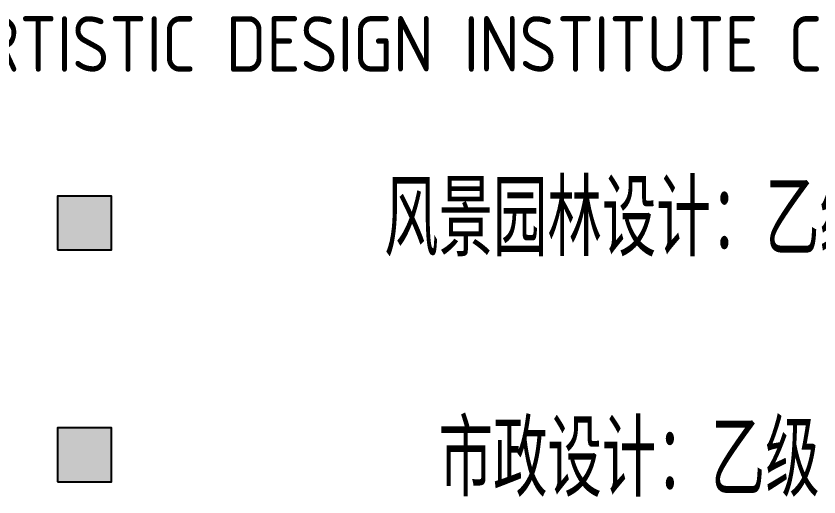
# Model space of a CAD drawing. Extents: x -737978 to 768813, y -372247 to 1140308.
# Drawn here: x -633202 to -631156, y 59345 to 60569 of the extents above; entities that cross this region are included whole.
import ezdxf
from ezdxf.enums import TextEntityAlignment as Align

# ---------------------------------------------------------------- set-up
doc = ezdxf.new("R2010")
doc.units = 0
doc.header["$LTSCALE"] = 1000
doc.header["$MEASUREMENT"] = 0
doc.layers.get('0').update_dxf_attribs({"linetype": 'CONTINUOUS'})
doc.layers.add('PUB_TITLE', color=4, linetype='CONTINUOUS')
doc.styles.add('-仿宋_GB2312', font='GBENOR.shx', dxfattribs={"bigfont": 'GBCBIG.shx'})

# ---------------------------------------------------------------- blocks, each defined once
blk = doc.blocks.new('TQ1')
at = {"layer": 'PUB_TITLE'}
for points in [[(-46611.5, -394766.4), (-46611.5, -394631.4), (-46746.5, -394631.4), (-46746.5, -394766.4)], [(-46611.5, -395349), (-46611.5, -395214), (-46746.5, -395214), (-46746.5, -395349)]]:
    blk.add_hatch(color=7, dxfattribs=at).paths.add_polyline_path(points)
at = {"layer": 'PUB_TITLE', "color": 7}
for points in [[(-46746.5, -394766.4), (-46611.5, -394766.4), (-46611.5, -394631.4), (-46746.5, -394631.4)], [(-46746.5, -395349), (-46611.5, -395349), (-46611.5, -395214), (-46746.5, -395214)]]:
    blk.add_lwpolyline(points, close=True, dxfattribs=at)
at = {"color": 7, "style": '-仿宋_GB2312'}
blk.add_text('GUANGDONG ARCHITECTURAL ARTISTIC DESIGN INSTITUTE CO.,LTD', height=139.308, dxfattribs=at).set_placement((-46832.3, -394319), align=Align.CENTER)
at = {"layer": 'PUB_TITLE', "color": 7, "style": '-仿宋_GB2312'}
for s, p in [('风景园林设计：乙级', (-45310.3, -394782.7)), ('市政设计：乙级', (-45310.3, -395386.5))]:
    blk.add_text(s, height=190, dxfattribs=at).set_placement(p, align=Align.CENTER)

msp = doc.modelspace()

# ---------------------------------------------------------------- block references
at = {"xscale": 1.01360066206343, "yscale": 1.01360066206343, "zscale": 1.01360066206343}
msp.add_blockref('TQ1', (-585713.5, 460109.7), dxfattribs=at)

doc.saveas('drawing.dxf')
